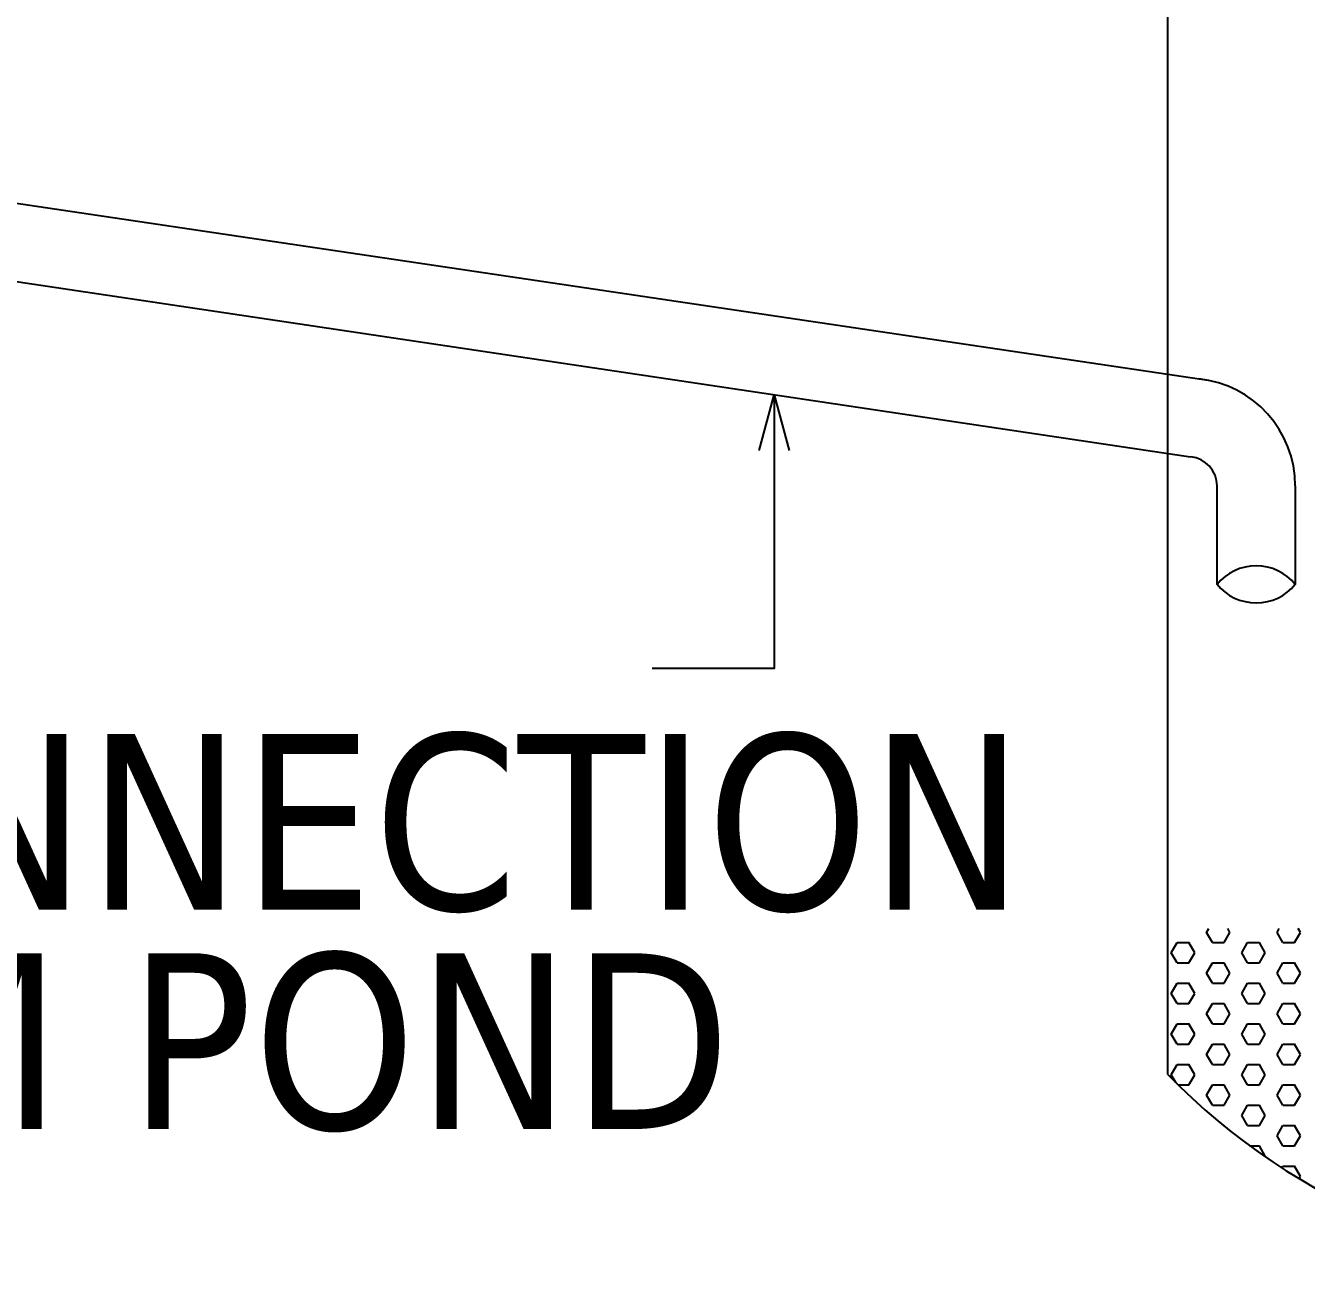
# Model space of a CAD drawing. Header units: metres. Extents: x 531 to 643, y 168 to 255.
# Drawn here: x 592.236 to 593.879, y 182.222 to 183.819 of the extents above; entities that cross this region are included whole.
import ezdxf

# ---------------------------------------------------------------- set-up
doc = ezdxf.new("R2010")
doc.units = ezdxf.units.M
doc.styles.add('JSC-Tahoma', font='tahoma.ttf')

# ---------------------------------------------------------------- blocks, each defined once
blk = doc.blocks.new('_Open30')
at = {"color": 0, "linetype": 'ByBlock', "lineweight": -2}
for p, q in [((-1, 0.267949), (0, 0)), ((0, 0), (-1, -0.267949)), ((0, 0), (-1, 0))]:
    blk.add_line(p, q, dxfattribs=at)

msp = doc.modelspace()

# ---------------------------------------------------------------- linework, layer by layer
at = {"lineweight": 25}
for p, q in [((593.7012, 184.4977, -1.4302), (593.7012, 182.4734, -1.4302)), ((591.9138, 183.6373, -1.4302), (593.7532, 183.364, -1.4302)), ((591.9138, 183.5369, -1.4302), (593.7308, 183.2658, -1.4302)), ((593.7646, 183.2284, -1.4302), (593.7646, 183.1021, -1.4302)), ((593.8651, 183.2284, -1.4302), (593.8651, 183.1021, -1.4302)), ((593.7512, 182.6553, -1.4302), (593.7541, 182.6602, -1.4302)), ((593.7813, 182.6553, -1.4302), (593.7785, 182.6602, -1.4302)), ((593.8416, 182.6553, -1.4302), (593.8445, 182.6602, -1.4302)), ((593.8718, 182.6553, -1.4302), (593.8689, 182.6602, -1.4302)), ((593.706, 182.6292, -1.4302), (593.7135, 182.6423, -1.4302)), ((593.7135, 182.6423, -1.4302), (593.7286, 182.6423, -1.4302)), ((593.7361, 182.6292, -1.4302), (593.7286, 182.6423, -1.4302)), ((593.7587, 182.6423, -1.4302), (593.7512, 182.6553, -1.4302)), ((593.7587, 182.6423, -1.4302), (593.7738, 182.6423, -1.4302)), ((593.7738, 182.6423, -1.4302), (593.7813, 182.6553, -1.4302)), ((593.7964, 182.6292, -1.4302), (593.8039, 182.6423, -1.4302)), ((593.8039, 182.6423, -1.4302), (593.819, 182.6423, -1.4302)), ((593.8266, 182.6292, -1.4302), (593.819, 182.6423, -1.4302)), ((593.8492, 182.6423, -1.4302), (593.8416, 182.6553, -1.4302)), ((593.8492, 182.6423, -1.4302), (593.8642, 182.6423, -1.4302)), ((593.8642, 182.6423, -1.4302), (593.8718, 182.6553, -1.4302)), ((593.7135, 182.6162, -1.4302), (593.706, 182.6292, -1.4302)), ((593.7286, 182.6162, -1.4302), (593.7361, 182.6292, -1.4302)), ((593.8039, 182.6162, -1.4302), (593.7964, 182.6292, -1.4302)), ((593.819, 182.6162, -1.4302), (593.8266, 182.6292, -1.4302)), ((593.7135, 182.6162, -1.4302), (593.7286, 182.6162, -1.4302)), ((593.7512, 182.6031, -1.4302), (593.7587, 182.6162, -1.4302)), ((593.7587, 182.6162, -1.4302), (593.7738, 182.6162, -1.4302)), ((593.7813, 182.6031, -1.4302), (593.7738, 182.6162, -1.4302)), ((593.8039, 182.6162, -1.4302), (593.819, 182.6162, -1.4302)), ((593.8416, 182.6031, -1.4302), (593.8492, 182.6162, -1.4302)), ((593.8492, 182.6162, -1.4302), (593.8642, 182.6162, -1.4302)), ((593.8718, 182.6031, -1.4302), (593.8642, 182.6162, -1.4302)), ((593.7587, 182.5901, -1.4302), (593.7512, 182.6031, -1.4302)), ((593.7738, 182.5901, -1.4302), (593.7813, 182.6031, -1.4302)), ((593.8492, 182.5901, -1.4302), (593.8416, 182.6031, -1.4302)), ((593.8642, 182.5901, -1.4302), (593.8718, 182.6031, -1.4302)), ((593.706, 182.577, -1.4302), (593.7135, 182.5901, -1.4302)), ((593.7135, 182.564, -1.4302), (593.706, 182.577, -1.4302)), ((593.7135, 182.5901, -1.4302), (593.7286, 182.5901, -1.4302)), ((593.7361, 182.577, -1.4302), (593.7286, 182.5901, -1.4302)), ((593.7286, 182.564, -1.4302), (593.7361, 182.577, -1.4302)), ((593.7587, 182.5901, -1.4302), (593.7738, 182.5901, -1.4302)), ((593.7964, 182.577, -1.4302), (593.8039, 182.5901, -1.4302)), ((593.8039, 182.564, -1.4302), (593.7964, 182.577, -1.4302)), ((593.8039, 182.5901, -1.4302), (593.819, 182.5901, -1.4302)), ((593.8266, 182.577, -1.4302), (593.819, 182.5901, -1.4302)), ((593.819, 182.564, -1.4302), (593.8266, 182.577, -1.4302)), ((593.8492, 182.5901, -1.4302), (593.8642, 182.5901, -1.4302)), ((593.7135, 182.564, -1.4302), (593.7286, 182.564, -1.4302)), ((593.7512, 182.5509, -1.4302), (593.7587, 182.564, -1.4302)), ((593.7587, 182.564, -1.4302), (593.7738, 182.564, -1.4302)), ((593.7813, 182.5509, -1.4302), (593.7738, 182.564, -1.4302)), ((593.8039, 182.564, -1.4302), (593.819, 182.564, -1.4302)), ((593.8416, 182.5509, -1.4302), (593.8492, 182.564, -1.4302)), ((593.8492, 182.564, -1.4302), (593.8642, 182.564, -1.4302)), ((593.8718, 182.5509, -1.4302), (593.8642, 182.564, -1.4302)), ((593.7587, 182.5379, -1.4302), (593.7512, 182.5509, -1.4302)), ((593.7738, 182.5379, -1.4302), (593.7813, 182.5509, -1.4302)), ((593.8492, 182.5379, -1.4302), (593.8416, 182.5509, -1.4302)), ((593.8642, 182.5379, -1.4302), (593.8718, 182.5509, -1.4302)), ((593.706, 182.5248, -1.4302), (593.7135, 182.5379, -1.4302)), ((593.7135, 182.5379, -1.4302), (593.7286, 182.5379, -1.4302)), ((593.7361, 182.5248, -1.4302), (593.7286, 182.5379, -1.4302)), ((593.7587, 182.5379, -1.4302), (593.7738, 182.5379, -1.4302)), ((593.7964, 182.5248, -1.4302), (593.8039, 182.5379, -1.4302)), ((593.8039, 182.5379, -1.4302), (593.819, 182.5379, -1.4302)), ((593.8266, 182.5248, -1.4302), (593.819, 182.5379, -1.4302)), ((593.8492, 182.5379, -1.4302), (593.8642, 182.5379, -1.4302)), ((593.7135, 182.5118, -1.4302), (593.706, 182.5248, -1.4302)), ((593.7135, 182.5118, -1.4302), (593.7286, 182.5118, -1.4302)), ((593.7286, 182.5118, -1.4302), (593.7361, 182.5248, -1.4302)), ((593.7512, 182.4987, -1.4302), (593.7587, 182.5118, -1.4302)), ((593.7587, 182.5118, -1.4302), (593.7738, 182.5118, -1.4302)), ((593.7813, 182.4987, -1.4302), (593.7738, 182.5118, -1.4302)), ((593.8039, 182.5118, -1.4302), (593.7964, 182.5248, -1.4302)), ((593.8039, 182.5118, -1.4302), (593.819, 182.5118, -1.4302)), ((593.819, 182.5118, -1.4302), (593.8266, 182.5248, -1.4302)), ((593.8416, 182.4987, -1.4302), (593.8492, 182.5118, -1.4302)), ((593.8492, 182.5118, -1.4302), (593.8642, 182.5118, -1.4302)), ((593.8718, 182.4987, -1.4302), (593.8642, 182.5118, -1.4302)), ((593.7587, 182.4857, -1.4302), (593.7512, 182.4987, -1.4302)), ((593.7738, 182.4857, -1.4302), (593.7813, 182.4987, -1.4302)), ((593.8492, 182.4857, -1.4302), (593.8416, 182.4987, -1.4302)), ((593.8642, 182.4857, -1.4302), (593.8718, 182.4987, -1.4302)), ((593.706, 182.4726, -1.4302), (593.7135, 182.4857, -1.4302)), ((593.7135, 182.4857, -1.4302), (593.7286, 182.4857, -1.4302)), ((593.7361, 182.4726, -1.4302), (593.7286, 182.4857, -1.4302)), ((593.7587, 182.4857, -1.4302), (593.7738, 182.4857, -1.4302)), ((593.7964, 182.4726, -1.4302), (593.8039, 182.4857, -1.4302)), ((593.8039, 182.4857, -1.4302), (593.819, 182.4857, -1.4302)), ((593.8266, 182.4726, -1.4302), (593.819, 182.4857, -1.4302)), ((593.8492, 182.4857, -1.4302), (593.8642, 182.4857, -1.4302)), ((593.7117, 182.4628, -1.4302), (593.706, 182.4726, -1.4302)), ((593.7286, 182.4596, -1.4302), (593.7361, 182.4726, -1.4302)), ((593.8039, 182.4596, -1.4302), (593.7964, 182.4726, -1.4302)), ((593.819, 182.4596, -1.4302), (593.8266, 182.4726, -1.4302)), ((593.7149, 182.4596, -1.4302), (593.7286, 182.4596, -1.4302)), ((593.7512, 182.4465, -1.4302), (593.7587, 182.4596, -1.4302)), ((593.7587, 182.4335, -1.4302), (593.7512, 182.4465, -1.4302)), ((593.7587, 182.4596, -1.4302), (593.7738, 182.4596, -1.4302)), ((593.7813, 182.4465, -1.4302), (593.7738, 182.4596, -1.4302)), ((593.7738, 182.4335, -1.4302), (593.7813, 182.4465, -1.4302)), ((593.8039, 182.4596, -1.4302), (593.819, 182.4596, -1.4302)), ((593.8416, 182.4465, -1.4302), (593.8492, 182.4596, -1.4302)), ((593.8492, 182.4335, -1.4302), (593.8416, 182.4465, -1.4302)), ((593.8492, 182.4596, -1.4302), (593.8642, 182.4596, -1.4302)), ((593.8718, 182.4465, -1.4302), (593.8642, 182.4596, -1.4302)), ((593.8642, 182.4335, -1.4302), (593.8718, 182.4465, -1.4302)), ((593.7587, 182.4335, -1.4302), (593.7738, 182.4335, -1.4302)), ((593.7964, 182.4204, -1.4302), (593.8039, 182.4335, -1.4302)), ((593.8039, 182.4335, -1.4302), (593.819, 182.4335, -1.4302)), ((593.8266, 182.4204, -1.4302), (593.819, 182.4335, -1.4302)), ((593.8492, 182.4335, -1.4302), (593.8642, 182.4335, -1.4302)), ((593.8039, 182.4074, -1.4302), (593.7964, 182.4204, -1.4302)), ((593.819, 182.4074, -1.4302), (593.8266, 182.4204, -1.4302)), ((593.7732, 182.4074, -1.4302), (593.7738, 182.4074, -1.4302)), ((593.7744, 182.4064, -1.4302), (593.7738, 182.4074, -1.4302)), ((593.8039, 182.4074, -1.4302), (593.819, 182.4074, -1.4302)), ((593.8416, 182.3943, -1.4302), (593.8492, 182.4074, -1.4302)), ((593.8492, 182.4074, -1.4302), (593.8642, 182.4074, -1.4302)), ((593.8718, 182.3943, -1.4302), (593.8642, 182.4074, -1.4302)), ((593.8069, 182.3813, -1.4302), (593.819, 182.3813, -1.4302)), ((593.8266, 182.3682, -1.4302), (593.819, 182.3813, -1.4302)), ((593.8492, 182.3813, -1.4302), (593.8416, 182.3943, -1.4302)), ((593.8492, 182.3813, -1.4302), (593.8642, 182.3813, -1.4302)), ((593.8642, 182.3813, -1.4302), (593.8718, 182.3943, -1.4302)), ((593.8262, 182.3676, -1.4302), (593.8266, 182.3682, -1.4302)), ((593.848, 182.3531, -1.4302), (593.8492, 182.3552, -1.4302)), ((593.8492, 182.3552, -1.4302), (593.8642, 182.3552, -1.4302)), ((593.8718, 182.3421, -1.4302), (593.8642, 182.3552, -1.4302)), ((593.8701, 182.3393, -1.4302), (593.8718, 182.3421, -1.4302))]:
    msp.add_line(p, q, dxfattribs=at)
at = {"lineweight": 25, "ltscale": 1000, "elevation": -1.4302}
msp.add_lwpolyline([(593.1967, 183.2737), (593.1967, 182.994), (593.0399, 182.994)], dxfattribs=at)
at = {"lineweight": 25}
for centre, radius, start, end in [((593.727, 183.2284, -1.4302), 0.1381, 0, 84.0907), ((593.727, 183.2284, -1.4302), 0.0377, 0, 84.0907), ((593.8149, 183.0611, -1.4302), 0.0648, 39.214, 140.786), ((593.8149, 183.1431, -1.4302), 0.0648, 219.214, 320.786), ((594.2953, 183.0483, -1.4302), 0.8267, 224.0569, 272.3403)]:
    msp.add_arc(centre, radius, start, end, dxfattribs=at)

# ---------------------------------------------------------------- block references
at = {"lineweight": 25, "ltscale": 1000, "xscale": 0.0717886709706366, "yscale": 0.0717886709706366, "zscale": 0.0717886709706366, "rotation": 90}
msp.add_blockref('_Open30', (593.1967, 183.3455, -1.4302), dxfattribs=at)

# ---------------------------------------------------------------- texts
at = {"lineweight": 25, "style": 'JSC-Tahoma'}
for s, p in [('INTER CONNECTION', (590.8427, 182.6844)), ('PIPE FROM POND', (590.8536, 182.403))]:
    msp.add_text(s, height=0.225608, dxfattribs=at).set_placement(p)

doc.saveas('drawing.dxf')
